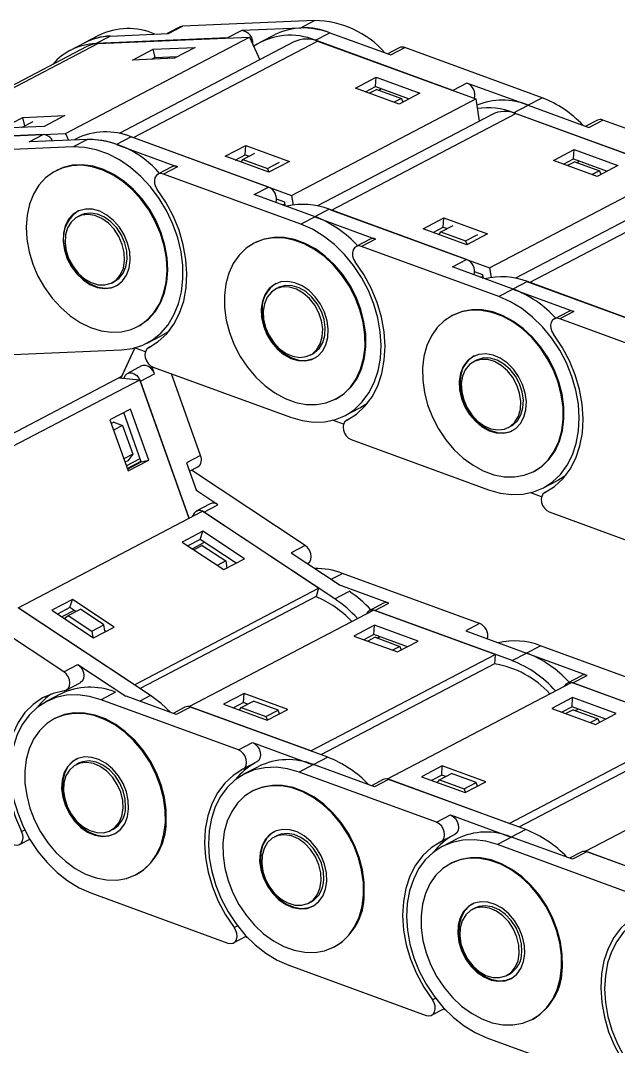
# Model space of a CAD drawing. Header units: millimetres. Extents: x 0 to 279, y 0 to 216.
# Drawn here: x 23.02 to 45.09, y 155.13 to 193.03 of the extents above; entities that cross this region are included whole.
import ezdxf

# ---------------------------------------------------------------- set-up
doc = ezdxf.new("R2010")
doc.units = ezdxf.units.MM

msp = doc.modelspace()

# ---------------------------------------------------------------- linework, layer by layer
at = {"color": 7, "linetype": 'Continuous', "lineweight": 25}
for p, q in [((33.872, 193.027), (29.004, 192.816)), ((33.344, 192.75), (33.872, 193.027)), ((26.33, 192.452), (28.488, 192.545)), ((28.909, 192.791), (28.436, 192.543)), ((28.488, 192.545), (29.004, 192.816)), ((31.185, 192.656), (30.663, 192.382)), ((33.344, 192.75), (31.185, 192.656)), ((33.907, 192.296), (34.441, 192.576)), ((34.441, 192.576), (36.687, 191.755)), ((19.074, 188.61), (25.871, 192.173)), ((24.68, 188.853), (31.477, 192.416)), ((25.389, 192.203), (24.854, 191.923)), ((25.905, 192.474), (25.377, 192.197)), ((25.795, 192.172), (26.33, 192.452)), ((30.663, 192.382), (25.795, 192.172)), ((25.871, 192.173), (31.477, 192.416)), ((33.114, 192.235), (26.666, 188.855)), ((27.189, 188.701), (33.986, 192.265)), ((30.663, 192.382), (30.69, 192.382)), ((31.477, 192.416), (31.856, 191.576)), ((32.403, 192.501), (31.88, 192.227)), ((38.972, 190.443), (33.907, 192.296)), ((33.986, 192.265), (39.82, 190.13)), ((25.466, 192.066), (18.842, 188.594)), ((27.155, 191.568), (27.918, 191.967)), ((27.918, 191.967), (29.467, 192.034)), ((27.992, 191.656), (27.918, 191.967)), ((29.467, 192.034), (28.705, 191.635)), ((36.999, 192.018), (36.574, 191.796)), ((36.687, 191.755), (37.204, 192.025)), ((42.269, 190.173), (37.204, 192.025)), ((28.705, 191.635), (27.155, 191.568)), ((27.979, 191.656), (27.87, 191.599)), ((27.979, 191.656), (28.813, 191.692)), ((35.378, 190.531), (36.141, 190.931)), ((36.123, 190.592), (36.141, 190.931)), ((36.141, 190.931), (37.753, 190.341)), ((39.495, 190.717), (38.972, 190.443)), ((41.741, 189.896), (39.495, 190.717)), ((36.991, 189.942), (35.378, 190.531)), ((35.749, 190.396), (36.123, 190.592)), ((36.169, 190.484), (35.897, 190.342)), ((36.123, 190.592), (37.364, 190.137)), ((36.169, 190.484), (37.079, 190.151)), ((36.242, 190.457), (36.344, 190.51)), ((37.753, 190.341), (36.991, 189.942)), ((38.972, 190.443), (39.01, 190.427)), ((33.023, 186.567), (39.82, 190.13)), ((37.079, 190.151), (36.807, 190.009)), ((37.079, 190.151), (37.129, 190.014)), ((39.82, 190.13), (39.951, 189.312)), ((41.218, 189.622), (41.753, 189.902)), ((41.741, 189.896), (42.269, 190.173)), ((41.753, 189.902), (43.999, 189.08)), ((23.108, 189.446), (24.658, 189.513)), ((24.658, 189.513), (23.895, 189.113)), ((40.425, 189.56), (33.977, 186.18)), ((34.5, 186.027), (41.297, 189.59)), ((46.283, 187.769), (41.218, 189.622)), ((41.297, 189.59), (47.131, 187.456)), ((22.346, 189.046), (23.108, 189.446)), ((23.895, 189.113), (22.346, 189.046)), ((23.061, 189.077), (23.484, 189.299)), ((23.181, 189.14), (23.108, 189.446)), ((44.31, 189.344), (43.886, 189.122)), ((43.999, 189.08), (44.515, 189.351)), ((49.58, 187.498), (44.515, 189.351)), ((23.86, 188.816), (18.992, 188.605)), ((19.074, 188.61), (24.68, 188.853)), ((23.337, 188.542), (23.86, 188.816)), ((24.68, 188.853), (24.792, 188.605)), ((27.104, 188.73), (26.569, 188.449)), ((32.169, 186.877), (27.104, 188.73)), ((27.109, 188.728), (27.189, 188.701)), ((24.967, 188.358), (20.1, 188.148)), ((25.496, 188.635), (23.337, 188.542)), ((25.496, 188.635), (24.967, 188.358)), ((25.077, 188.661), (24.987, 188.613)), ((26.569, 188.449), (28.815, 187.628)), ((27.189, 188.701), (33.023, 186.567)), ((30.569, 188.01), (31.331, 188.41)), ((31.313, 188.07), (31.331, 188.41)), ((31.331, 188.41), (32.944, 187.82)), ((32.181, 187.42), (30.569, 188.01)), ((30.939, 187.874), (31.313, 188.07)), ((31.227, 187.893), (31.674, 188.128)), ((31.313, 188.07), (31.461, 188.016)), ((42.69, 187.857), (43.452, 188.257)), ((43.434, 187.917), (43.452, 188.257)), ((43.452, 188.257), (45.065, 187.667)), ((28.61, 187.621), (28.094, 187.35)), ((28.815, 187.628), (28.299, 187.357)), ((31.16, 187.793), (31.227, 187.893)), ((31.227, 187.893), (32.137, 187.56)), ((32.137, 187.56), (32.584, 187.795)), ((32.944, 187.82), (32.181, 187.42)), ((44.302, 187.267), (42.69, 187.857)), ((43.06, 187.721), (43.434, 187.917)), ((43.48, 187.809), (43.208, 187.667)), ((43.434, 187.917), (44.675, 187.463)), ((43.48, 187.809), (44.39, 187.477)), ((43.554, 187.782), (43.656, 187.836)), ((45.065, 187.667), (44.302, 187.267)), ((24.351, 187.49), (24.321, 187.474)), ((33.364, 185.504), (28.299, 187.357)), ((32.137, 187.56), (32.188, 187.424)), ((40.334, 183.893), (47.131, 187.456)), ((44.39, 187.477), (44.118, 187.334)), ((44.39, 187.477), (44.441, 187.34)), ((31.647, 186.603), (32.169, 186.877)), ((47.736, 186.886), (41.289, 183.506)), ((41.811, 183.352), (48.608, 186.916)), ((33.893, 185.781), (31.647, 186.603)), ((33.023, 186.567), (33.08, 186.211)), ((32.772, 186.313), (32.469, 186.423)), ((32.704, 186.216), (32.781, 186.257)), ((32.728, 186.229), (32.793, 186.18)), ((32.793, 186.184), (32.772, 186.313)), ((25.222, 185.829), (25.126, 185.779)), ((33.893, 185.781), (33.364, 185.504)), ((34.415, 186.055), (33.881, 185.775)), ((33.881, 185.775), (36.127, 184.953)), ((39.48, 184.202), (34.415, 186.055)), ((34.421, 186.053), (34.5, 186.027)), ((34.5, 186.027), (40.334, 183.893)), ((37.88, 185.335), (38.643, 185.735)), ((38.624, 185.396), (38.643, 185.735)), ((38.643, 185.735), (40.255, 185.145)), ((39.492, 184.746), (37.88, 185.335)), ((38.251, 185.2), (38.624, 185.396)), ((38.538, 185.219), (38.985, 185.453)), ((38.624, 185.396), (38.772, 185.341)), ((35.921, 184.946), (35.405, 184.676)), ((36.127, 184.953), (35.61, 184.683)), ((38.472, 185.119), (38.538, 185.219)), ((38.538, 185.219), (39.448, 184.886)), ((39.448, 184.886), (39.895, 185.12)), ((40.255, 185.145), (39.492, 184.746)), ((31.663, 184.815), (31.633, 184.8)), ((40.676, 182.83), (35.61, 184.683)), ((39.448, 184.886), (39.499, 184.749)), ((38.958, 183.928), (39.48, 184.202)), ((41.204, 183.107), (38.958, 183.928)), ((40.334, 183.893), (40.391, 183.536)), ((40.083, 183.638), (39.781, 183.749)), ((40.015, 183.542), (40.092, 183.582)), ((40.039, 183.554), (40.095, 183.512)), ((40.104, 183.509), (40.083, 183.638)), ((26.403, 183.343), (26.499, 183.394)), ((32.533, 183.155), (32.437, 183.104)), ((41.204, 183.107), (40.676, 182.83)), ((41.726, 183.381), (41.192, 183.1)), ((41.192, 183.1), (43.438, 182.279)), ((46.792, 181.528), (41.726, 183.381)), ((41.732, 183.379), (41.811, 183.352)), ((41.811, 183.352), (47.645, 181.218)), ((38.974, 182.141), (38.944, 182.125)), ((43.233, 182.272), (42.716, 182.001)), ((43.438, 182.279), (42.922, 182.008)), ((47.987, 180.155), (42.922, 182.008)), ((27.339, 181.717), (27.369, 181.733)), ((27.694, 181.113), (28.211, 181.384)), ((21.886, 180.654), (26.754, 180.864)), ((26.737, 179.822), (27.238, 180.929)), ((26.763, 179.884), (27.236, 180.93)), ((27.629, 180.786), (27.226, 180.934)), ((27.806, 180.968), (27.75, 180.939)), ((33.714, 180.669), (33.81, 180.719)), ((39.845, 180.48), (39.748, 180.43)), ((27.489, 180.266), (26.966, 179.993)), ((27.965, 179.979), (27.872, 180.241)), ((27.914, 180.222), (32.979, 178.369)), ((20.185, 176.436), (26.763, 179.884)), ((20.623, 176.196), (27.42, 179.76)), ((26.658, 179.829), (27.42, 179.76)), ((29.243, 174.638), (27.42, 179.76)), ((27.443, 179.705), (27.965, 179.979)), ((29.246, 174.639), (27.443, 179.705)), ((29.668, 176.956), (28.594, 179.973)), ((34.651, 179.043), (34.681, 179.058)), ((27.079, 178.676), (26.316, 178.276)), ((27.477, 176.726), (26.83, 178.545)), ((27.751, 176.789), (27.079, 178.676)), ((35.006, 178.438), (35.522, 178.709)), ((26.316, 178.276), (26.988, 176.389)), ((26.467, 178.195), (26.364, 178.141)), ((26.467, 178.195), (26.786, 178.071)), ((34.94, 178.112), (34.537, 178.259)), ((35.117, 178.294), (35.062, 178.265)), ((26.786, 178.071), (26.452, 177.896)), ((26.786, 178.071), (27.165, 177.006)), ((41.025, 177.994), (41.121, 178.045)), ((35.225, 177.548), (40.29, 175.695)), ((27.165, 177.006), (26.831, 176.831)), ((27.165, 177.006), (26.976, 176.766)), ((26.976, 176.766), (26.873, 176.712)), ((26.921, 176.576), (27.435, 176.845)), ((26.957, 176.476), (27.47, 176.745)), ((26.964, 176.457), (27.477, 176.726)), ((26.988, 176.389), (27.751, 176.789)), ((27.477, 176.726), (27.751, 176.789)), ((29.668, 176.956), (29.152, 176.685)), ((29.152, 176.685), (29.507, 175.688)), ((29.262, 176.377), (29.563, 176.535)), ((33.527, 173.635), (29.335, 176.415)), ((41.962, 176.368), (41.992, 176.384)), ((42.317, 175.764), (42.833, 176.035)), ((30.308, 175.142), (29.495, 175.681)), ((42.251, 175.437), (41.849, 175.585)), ((42.428, 175.619), (42.373, 175.59)), ((30.025, 175.175), (29.503, 174.901)), ((29.786, 174.868), (30.308, 175.142)), ((22.94, 171.333), (29.737, 174.897)), ((34.022, 172.055), (29.737, 174.897)), ((34.62, 171.662), (29.786, 174.868)), ((42.536, 174.873), (47.602, 173.02)), ((29.746, 174.163), (28.984, 173.764)), ((29.655, 173.861), (29.746, 174.163)), ((31.285, 173.143), (29.746, 174.163)), ((28.984, 173.764), (30.522, 172.743)), ((29.655, 173.861), (29.198, 173.622)), ((29.356, 173.517), (29.813, 173.756)), ((29.725, 173.639), (29.416, 173.477)), ((30.979, 172.983), (29.655, 173.861)), ((29.725, 173.639), (30.593, 173.063)), ((33.527, 173.635), (33.011, 173.364)), ((33.011, 173.364), (34.778, 172.192)), ((30.593, 173.063), (30.284, 172.901)), ((30.522, 172.743), (31.285, 173.143)), ((30.593, 173.063), (30.637, 172.803)), ((39.966, 170.754), (34.901, 172.606)), ((24.622, 168.966), (19.789, 172.172)), ((27.225, 168.491), (34.022, 172.055)), ((34.022, 172.055), (33.931, 171.753)), ((36.618, 171.508), (34.766, 172.185)), ((33.931, 171.753), (27.436, 168.348)), ((27.225, 168.491), (22.94, 171.333)), ((27.816, 168.096), (22.983, 171.301)), ((24.937, 171.642), (24.174, 171.242)), ((24.845, 171.34), (24.388, 171.1)), ((24.845, 171.34), (24.937, 171.642)), ((25.063, 171.195), (24.845, 171.34)), ((26.475, 170.622), (24.937, 171.642)), ((36.413, 171.501), (35.891, 171.227)), ((36.096, 171.234), (36.618, 171.508)), ((24.174, 171.242), (25.713, 170.222)), ((25.003, 171.235), (24.546, 170.995)), ((24.638, 170.935), (24.783, 171.049)), ((24.783, 171.049), (25.231, 171.283)), ((24.783, 171.049), (25.652, 170.473)), ((26.099, 170.707), (25.231, 171.283)), ((29.248, 167.687), (36.045, 171.25)), ((40.536, 169.607), (36.045, 171.25)), ((41.161, 169.381), (36.096, 171.234)), ((25.652, 170.473), (26.099, 170.707)), ((25.713, 170.222), (26.475, 170.622)), ((26.136, 170.484), (26.099, 170.707)), ((36.084, 170.691), (35.322, 170.291)), ((36.066, 170.351), (36.084, 170.691)), ((37.696, 170.101), (36.084, 170.691)), ((39.966, 170.754), (39.45, 170.483)), ((25.652, 170.473), (25.691, 170.236)), ((26.17, 170.461), (26.136, 170.484)), ((35.322, 170.291), (36.934, 169.701)), ((36.066, 170.351), (35.692, 170.155)), ((36.112, 170.243), (35.84, 170.101)), ((37.307, 169.897), (36.066, 170.351)), ((36.112, 170.243), (37.022, 169.91)), ((36.185, 170.216), (36.288, 170.27)), ((39.45, 170.483), (41.696, 169.661)), ((37.022, 169.91), (36.75, 169.768)), ((36.934, 169.701), (37.696, 170.101)), ((37.022, 169.91), (37.072, 169.774)), ((41.684, 169.655), (42.212, 169.932)), ((47.277, 168.079), (42.212, 169.932)), ((33.739, 166.044), (40.536, 169.607)), ((40.536, 169.607), (40.517, 169.268)), ((41.161, 169.381), (41.696, 169.661)), ((43.93, 168.833), (41.684, 169.655)), ((24.622, 168.966), (25.139, 169.237)), ((25.139, 169.237), (26.906, 168.065)), ((40.517, 169.268), (34.106, 165.907)), ((43.725, 168.826), (43.202, 168.552)), ((43.407, 168.559), (43.93, 168.833)), ((24.711, 168.291), (25.227, 168.561)), ((27.225, 168.491), (27.224, 168.488)), ((36.559, 165.012), (43.356, 168.575)), ((47.847, 166.933), (43.356, 168.575)), ((48.473, 166.707), (43.407, 168.559)), ((24.486, 168.14), (23.97, 167.869)), ((26.525, 168.215), (25.996, 167.938)), ((31.061, 166.085), (25.996, 167.938)), ((28.771, 167.394), (26.918, 168.071)), ((31.274, 168.169), (30.512, 167.769)), ((31.17, 167.653), (31.617, 167.887)), ((31.256, 167.83), (31.274, 168.169)), ((32.887, 167.579), (31.274, 168.169)), ((32.527, 167.554), (31.617, 167.887)), ((43.395, 168.016), (42.633, 167.616)), ((43.377, 167.677), (43.395, 168.016)), ((45.008, 167.426), (43.395, 168.016)), ((29.088, 167.66), (28.658, 167.435)), ((29.293, 167.667), (28.771, 167.394)), ((29.248, 167.687), (29.246, 167.681)), ((33.739, 166.044), (29.248, 167.687)), ((34.358, 165.815), (29.293, 167.667)), ((30.512, 167.769), (32.124, 167.18)), ((31.256, 167.83), (30.883, 167.634)), ((31.104, 167.553), (31.17, 167.653)), ((31.17, 167.653), (32.08, 167.32)), ((31.404, 167.775), (31.256, 167.83)), ((32.08, 167.32), (32.527, 167.554)), ((32.124, 167.18), (32.887, 167.579)), ((32.578, 167.418), (32.527, 167.554)), ((42.633, 167.616), (44.245, 167.027)), ((43.377, 167.677), (43.004, 167.481)), ((43.423, 167.569), (43.152, 167.427)), ((44.619, 167.222), (43.377, 167.677)), ((43.423, 167.569), (44.333, 167.236)), ((43.497, 167.542), (43.599, 167.595)), ((24.295, 167.249), (24.265, 167.233)), ((32.08, 167.32), (32.131, 167.183)), ((44.333, 167.236), (44.062, 167.094)), ((44.245, 167.027), (45.008, 167.426)), ((44.333, 167.236), (44.384, 167.099)), ((41.05, 163.369), (47.847, 166.933)), ((47.829, 166.593), (41.418, 163.232)), ((31.061, 166.085), (31.578, 166.356)), ((31.578, 166.356), (33.824, 165.534)), ((33.739, 166.044), (33.739, 166.041)), ((31.741, 165.639), (31.225, 165.368)), ((34.358, 165.815), (33.824, 165.534)), ((43.87, 162.338), (50.668, 165.901)), ((25.165, 165.589), (25.069, 165.538)), ((31.797, 165.465), (31.281, 165.195)), ((33.836, 165.541), (33.307, 165.264)), ((38.373, 163.411), (33.307, 165.264)), ((36.082, 164.719), (33.836, 165.541)), ((38.586, 165.495), (37.823, 165.095)), ((38.567, 165.155), (38.586, 165.495)), ((40.198, 164.905), (38.586, 165.495)), ((36.399, 164.986), (35.969, 164.76)), ((36.604, 164.993), (36.082, 164.719)), ((36.559, 165.012), (36.557, 165.006)), ((41.05, 163.369), (36.559, 165.012)), ((41.669, 163.14), (36.604, 164.993)), ((37.823, 165.095), (39.435, 164.505)), ((38.567, 165.155), (38.194, 164.959)), ((38.415, 164.878), (38.481, 164.978)), ((38.481, 164.978), (38.929, 165.213)), ((38.481, 164.978), (39.391, 164.645)), ((38.715, 165.101), (38.567, 165.155)), ((39.839, 164.88), (38.929, 165.213)), ((39.391, 164.645), (39.839, 164.88)), ((39.435, 164.505), (40.198, 164.905)), ((39.889, 164.743), (39.839, 164.88)), ((31.606, 164.575), (31.576, 164.559)), ((39.391, 164.645), (39.442, 164.508)), ((38.373, 163.411), (38.889, 163.681)), ((38.889, 163.681), (41.135, 162.86)), ((41.05, 163.369), (41.05, 163.367)), ((26.346, 163.103), (26.442, 163.153)), ((39.053, 162.965), (38.536, 162.694)), ((41.669, 163.14), (41.135, 162.86)), ((22.981, 162.585), (23.364, 162.786)), ((32.476, 162.914), (32.38, 162.864)), ((39.108, 162.791), (38.592, 162.52)), ((41.147, 162.866), (40.619, 162.589)), ((45.684, 160.736), (40.619, 162.589)), ((43.393, 162.045), (41.147, 162.866)), ((43.71, 162.311), (43.28, 162.086)), ((43.916, 162.318), (43.393, 162.045)), ((43.87, 162.338), (43.869, 162.332)), ((48.361, 160.695), (43.87, 162.338)), ((48.981, 160.466), (43.916, 162.318)), ((38.917, 161.9), (38.887, 161.884)), ((27.283, 161.477), (27.313, 161.492)), ((25.611, 160.803), (30.676, 158.95)), ((33.657, 160.428), (33.753, 160.478)), ((39.788, 160.24), (39.692, 160.189)), ((30.881, 158.957), (31.352, 159.204)), ((31.413, 159.141), (31.306, 159.18)), ((34.594, 158.802), (34.624, 158.818)), ((32.922, 158.129), (37.988, 156.276)), ((40.968, 157.754), (41.065, 157.804)), ((38.193, 156.283), (38.663, 156.53)), ((38.724, 156.466), (38.617, 156.505)), ((41.905, 156.128), (41.935, 156.143)), ((40.234, 155.454), (45.299, 153.601))]:
    msp.add_line(p, q, dxfattribs=at)
at = {"color": 8, "linetype": 'Continuous', "lineweight": 25}
for p, q in [((34.483, 172.387), (34.901, 172.606)), ((34.62, 171.662), (35.142, 171.936)), ((27.816, 168.096), (27.42, 167.888)), ((23.061, 163.066), (23.178, 163.127)), ((30.909, 159.522), (31.03, 159.585)), ((38.221, 156.848), (38.341, 156.911))]:
    msp.add_line(p, q, dxfattribs=at)
at = {"color": 7, "linetype": 'Continuous', "lineweight": 25, "flags": 128}
for points in [[(29.004, 192.816), (28.915, 192.794), (28.909, 192.791)], [(26.754, 180.864), (27.158, 180.917), (27.538, 181.039), (27.887, 181.227), (28.198, 181.478), (28.465, 181.788), (28.684, 182.15), (28.851, 182.558), (28.961, 183.004), (29.014, 183.48), (29.009, 183.977), (28.944, 184.487), (28.822, 184.998), (28.645, 185.502), (28.416, 185.99), (28.14, 186.452), (27.821, 186.879), (27.465, 187.265), (27.08, 187.601), (26.672, 187.881), (26.248, 188.1), (25.818, 188.255), (25.388, 188.341), (24.967, 188.358)], [(23.338, 184.488), (23.475, 184.029), (23.665, 183.584), (23.903, 183.161), (24.185, 182.77), (24.503, 182.42), (24.851, 182.118), (25.22, 181.872), (25.604, 181.686), (25.992, 181.566), (26.377, 181.513), (26.749, 181.529), (27.102, 181.614), (27.425, 181.765), (27.713, 181.98), (27.959, 182.253), (28.158, 182.578), (28.304, 182.948), (28.395, 183.355), (28.429, 183.79), (28.405, 184.243), (28.323, 184.704), (28.186, 185.162), (27.996, 185.607), (27.758, 186.03), (27.476, 186.421), (27.158, 186.772), (26.81, 187.073), (26.44, 187.319), (26.057, 187.505), (25.669, 187.625), (25.284, 187.678), (24.911, 187.662), (24.559, 187.577), (24.236, 187.426), (23.948, 187.212), (23.702, 186.939), (23.503, 186.613), (23.357, 186.243), (23.266, 185.836), (23.232, 185.401), (23.256, 184.948), (23.338, 184.488)], [(27.369, 181.733), (27.455, 181.781), (27.743, 181.995), (27.989, 182.268), (28.188, 182.594), (28.334, 182.964), (28.425, 183.371), (28.459, 183.806), (28.435, 184.259), (28.353, 184.719), (28.216, 185.178), (28.026, 185.623), (27.788, 186.046), (27.506, 186.437), (27.188, 186.787), (26.84, 187.089), (26.47, 187.335), (26.087, 187.521), (25.699, 187.641), (25.314, 187.694), (24.941, 187.678), (24.589, 187.593), (24.351, 187.49)], [(28.299, 187.357), (28.201, 187.376), (28.11, 187.358), (28.036, 187.306), (27.984, 187.225), (27.961, 187.122), (27.968, 187.007), (28.004, 186.891), (28.066, 186.785)], [(27.75, 180.939), (28.106, 181.164), (28.419, 181.455), (28.683, 181.806), (28.893, 182.211), (29.044, 182.662), (29.135, 183.15), (29.163, 183.667), (29.128, 184.201), (29.029, 184.743), (28.871, 185.283), (28.654, 185.81), (28.384, 186.314), (28.066, 186.785)], [(24.642, 184.544), (24.745, 184.229), (24.899, 183.932), (25.096, 183.665), (25.328, 183.442), (25.583, 183.272), (25.85, 183.165), (26.116, 183.125), (26.369, 183.153), (26.596, 183.249), (26.788, 183.408), (26.935, 183.622), (27.03, 183.882), (27.069, 184.175), (27.05, 184.488), (26.974, 184.806), (26.845, 185.114), (26.668, 185.398), (26.453, 185.644), (26.208, 185.841), (25.945, 185.981), (25.677, 186.055), (25.416, 186.061), (25.175, 185.999), (24.964, 185.871), (24.794, 185.683), (24.672, 185.444), (24.604, 185.166), (24.594, 184.861), (24.642, 184.544)], [(24.71, 184.515), (24.81, 184.216), (24.961, 183.935), (25.156, 183.688), (25.384, 183.488), (25.632, 183.345), (25.887, 183.269), (26.136, 183.262), (26.365, 183.325), (26.561, 183.454), (26.714, 183.644), (26.816, 183.882), (26.862, 184.158), (26.848, 184.455), (26.776, 184.758), (26.649, 185.05), (26.475, 185.316), (26.262, 185.541), (26.022, 185.713), (25.769, 185.824), (25.515, 185.866), (25.275, 185.838), (25.061, 185.741), (24.885, 185.58), (24.757, 185.364), (24.682, 185.106), (24.666, 184.817), (24.71, 184.515)], [(26.499, 183.394), (26.657, 183.505), (26.81, 183.694), (26.912, 183.933), (26.958, 184.208), (26.944, 184.505), (26.872, 184.808), (26.745, 185.1), (26.571, 185.366), (26.358, 185.591), (26.119, 185.764), (25.865, 185.874), (25.611, 185.916), (25.371, 185.888), (25.222, 185.829)], [(32.979, 178.369), (33.41, 178.246), (33.837, 178.191), (34.251, 178.205), (34.645, 178.29), (35.012, 178.442), (35.344, 178.659), (35.636, 178.937), (35.882, 179.272), (36.078, 179.656), (36.219, 180.082), (36.304, 180.543), (36.33, 181.03), (36.298, 181.533), (36.207, 182.045), (36.06, 182.554), (35.858, 183.052), (35.607, 183.529), (35.311, 183.976), (34.974, 184.386), (34.604, 184.749), (34.208, 185.061), (33.792, 185.314), (33.364, 185.504)], [(30.548, 182.87), (30.553, 182.422), (30.616, 181.963), (30.736, 181.503), (30.909, 181.052), (31.132, 180.62), (31.4, 180.218), (31.707, 179.854), (32.046, 179.536), (32.41, 179.271), (32.79, 179.065), (33.178, 178.923), (33.564, 178.848), (33.942, 178.842), (34.301, 178.905), (34.635, 179.035), (34.935, 179.229), (35.196, 179.484), (35.41, 179.793), (35.574, 180.149), (35.683, 180.545), (35.736, 180.972), (35.73, 181.42), (35.667, 181.88), (35.548, 182.34), (35.374, 182.791), (35.151, 183.222), (34.883, 183.624), (34.576, 183.989), (34.237, 184.307), (33.873, 184.572), (33.494, 184.777), (33.106, 184.919), (32.719, 184.994), (32.341, 185), (31.982, 184.938), (31.648, 184.808), (31.348, 184.613), (31.088, 184.359), (30.873, 184.05), (30.71, 183.693), (30.6, 183.297), (30.548, 182.87)], [(34.681, 179.058), (34.966, 179.245), (35.226, 179.499), (35.44, 179.808), (35.604, 180.165), (35.713, 180.561), (35.766, 180.988), (35.76, 181.436), (35.697, 181.895), (35.578, 182.355), (35.404, 182.806), (35.181, 183.238), (34.913, 183.64), (34.606, 184.004), (34.267, 184.322), (33.903, 184.587), (33.524, 184.793), (33.136, 184.935), (32.749, 185.01), (32.371, 185.016), (32.012, 184.953), (31.678, 184.823), (31.663, 184.815)], [(24.672, 184.56), (24.775, 184.245), (24.929, 183.947), (25.126, 183.681), (25.358, 183.457), (25.613, 183.288), (25.88, 183.181), (26.146, 183.14), (26.399, 183.169), (26.58, 183.239)], [(35.61, 184.683), (35.512, 184.701), (35.422, 184.684), (35.347, 184.632), (35.296, 184.55), (35.272, 184.448), (35.279, 184.333), (35.315, 184.217), (35.377, 184.111)], [(35.062, 178.265), (35.418, 178.489), (35.73, 178.78), (35.994, 179.131), (36.204, 179.536), (36.356, 179.987), (36.446, 180.476), (36.474, 180.992), (36.439, 181.527), (36.341, 182.069), (36.182, 182.609), (35.966, 183.136), (35.696, 183.64), (35.377, 184.111)], [(31.905, 182.374), (31.917, 182.062), (31.987, 181.744), (32.111, 181.434), (32.283, 181.147), (32.495, 180.896), (32.738, 180.693), (32.999, 180.548), (33.267, 180.466), (33.529, 180.453), (33.773, 180.508), (33.988, 180.63), (34.163, 180.812), (34.29, 181.045), (34.363, 181.32), (34.38, 181.623), (34.338, 181.939), (34.241, 182.255), (34.092, 182.555), (33.899, 182.826), (33.67, 183.054), (33.416, 183.229), (33.15, 183.343), (32.884, 183.391), (32.629, 183.37), (32.398, 183.281), (32.203, 183.129), (32.051, 182.92), (31.95, 182.664), (31.905, 182.374)], [(31.978, 182.288), (31.992, 181.991), (32.065, 181.688), (32.192, 181.396), (32.366, 181.13), (32.579, 180.905), (32.819, 180.733), (33.073, 180.623), (33.326, 180.582), (33.566, 180.61), (33.78, 180.708), (33.956, 180.869), (34.084, 181.085), (34.158, 181.344), (34.173, 181.632), (34.13, 181.934), (34.029, 182.233), (33.878, 182.514), (33.682, 182.761), (33.455, 182.961), (33.206, 183.103), (32.951, 183.179), (32.702, 183.186), (32.474, 183.122), (32.278, 182.992), (32.125, 182.803), (32.023, 182.564), (31.978, 182.288)], [(33.81, 180.719), (33.876, 180.758), (34.052, 180.919), (34.18, 181.135), (34.254, 181.394), (34.27, 181.682), (34.226, 181.984), (34.125, 182.284), (33.974, 182.565), (33.778, 182.812), (33.551, 183.011), (33.302, 183.153), (33.047, 183.23), (32.799, 183.236), (32.57, 183.173), (32.533, 183.155)], [(40.29, 175.695), (40.721, 175.571), (41.148, 175.516), (41.562, 175.531), (41.957, 175.615), (42.323, 175.767), (42.656, 175.985), (42.948, 176.263), (43.194, 176.597), (43.389, 176.981), (43.531, 177.407), (43.615, 177.868), (43.642, 178.355), (43.609, 178.859), (43.518, 179.37), (43.371, 179.88), (43.17, 180.377), (42.919, 180.854), (42.622, 181.302), (42.286, 181.711), (41.916, 182.075), (41.519, 182.386), (41.103, 182.639), (40.676, 182.83)], [(31.935, 182.389), (31.947, 182.078), (32.017, 181.76), (32.141, 181.45), (32.313, 181.163), (32.525, 180.912), (32.768, 180.709), (33.029, 180.564), (33.297, 180.482), (33.559, 180.469), (33.803, 180.524), (33.891, 180.564)], [(37.859, 180.196), (37.864, 179.747), (37.927, 179.288), (38.047, 178.828), (38.22, 178.377), (38.444, 177.946), (38.712, 177.543), (39.019, 177.179), (39.358, 176.861), (39.721, 176.596), (40.101, 176.391), (40.489, 176.249), (40.876, 176.174), (41.253, 176.168), (41.613, 176.23), (41.946, 176.36), (42.247, 176.555), (42.507, 176.809), (42.721, 177.118), (42.885, 177.475), (42.994, 177.871), (43.047, 178.298), (43.042, 178.746), (42.978, 179.205), (42.859, 179.665), (42.686, 180.116), (42.462, 180.547), (42.194, 180.95), (41.887, 181.314), (41.548, 181.632), (41.185, 181.897), (40.805, 182.103), (40.417, 182.245), (40.03, 182.319), (39.653, 182.326), (39.293, 182.263), (38.959, 182.133), (38.659, 181.939), (38.399, 181.684), (38.185, 181.375), (38.021, 181.019), (37.911, 180.622), (37.859, 180.196)], [(41.992, 176.384), (42.277, 176.57), (42.537, 176.825), (42.751, 177.134), (42.915, 177.49), (43.024, 177.887), (43.077, 178.313), (43.072, 178.762), (43.008, 179.221), (42.889, 179.681), (42.716, 180.132), (42.492, 180.563), (42.224, 180.966), (41.917, 181.33), (41.578, 181.648), (41.215, 181.913), (40.835, 182.118), (40.447, 182.26), (40.06, 182.335), (39.683, 182.341), (39.323, 182.279), (38.989, 182.149), (38.974, 182.141)], [(42.922, 182.008), (42.824, 182.027), (42.733, 182.009), (42.658, 181.957), (42.607, 181.876), (42.583, 181.773), (42.59, 181.658), (42.626, 181.542), (42.688, 181.436)], [(28.223, 181.39), (28.415, 181.504), (28.528, 181.584)], [(42.373, 175.59), (42.729, 175.815), (43.042, 176.106), (43.306, 176.457), (43.515, 176.862), (43.667, 177.313), (43.758, 177.801), (43.785, 178.318), (43.75, 178.852), (43.652, 179.394), (43.493, 179.934), (43.277, 180.461), (43.007, 180.965), (42.688, 181.436)], [(27.75, 180.939), (27.679, 180.882), (27.632, 180.797), (27.614, 180.691), (27.625, 180.575), (27.666, 180.46), (27.733, 180.357), (27.818, 180.275), (27.914, 180.222)], [(39.216, 179.699), (39.228, 179.388), (39.298, 179.07), (39.422, 178.76), (39.594, 178.473), (39.807, 178.222), (40.049, 178.019), (40.311, 177.873), (40.579, 177.792), (40.841, 177.779), (41.085, 177.834), (41.299, 177.955), (41.474, 178.137), (41.601, 178.371), (41.675, 178.645), (41.691, 178.948), (41.649, 179.265), (41.552, 179.581), (41.403, 179.881), (41.21, 180.151), (40.981, 180.38), (40.728, 180.555), (40.461, 180.669), (40.195, 180.717), (39.94, 180.695), (39.71, 180.607), (39.514, 180.454), (39.362, 180.245), (39.261, 179.99), (39.216, 179.699)], [(39.289, 179.613), (39.304, 179.316), (39.376, 179.013), (39.503, 178.721), (39.678, 178.456), (39.891, 178.231), (40.13, 178.059), (40.384, 177.949), (40.637, 177.907), (40.878, 177.936), (41.091, 178.033), (41.267, 178.194), (41.395, 178.41), (41.469, 178.669), (41.485, 178.957), (41.441, 179.259), (41.341, 179.559), (41.189, 179.84), (40.994, 180.087), (40.766, 180.287), (40.518, 180.428), (40.262, 180.505), (40.014, 180.511), (39.785, 180.448), (39.589, 180.318), (39.436, 180.128), (39.334, 179.889), (39.289, 179.613)], [(41.121, 178.045), (41.187, 178.084), (41.363, 178.245), (41.491, 178.46), (41.565, 178.719), (41.581, 179.008), (41.537, 179.31), (41.437, 179.609), (41.285, 179.89), (41.09, 180.137), (40.862, 180.337), (40.614, 180.479), (40.358, 180.555), (40.11, 180.562), (39.881, 180.498), (39.845, 180.48)], [(26.842, 179.818), (26.879, 179.911), (26.943, 179.979), (27.027, 180.014), (27.122, 180.013), (27.22, 179.977), (27.312, 179.909), (27.389, 179.816), (27.443, 179.705)], [(27.965, 179.979), (27.911, 180.09), (27.835, 180.183), (27.743, 180.251), (27.645, 180.287), (27.549, 180.287), (27.489, 180.266)], [(39.246, 179.715), (39.258, 179.403), (39.328, 179.085), (39.452, 178.775), (39.624, 178.488), (39.837, 178.238), (40.079, 178.035), (40.341, 177.889), (40.609, 177.808), (40.871, 177.794), (41.115, 177.85), (41.203, 177.89)], [(35.534, 178.715), (35.54, 178.719), (35.839, 178.91)], [(35.062, 178.265), (34.991, 178.208), (34.943, 178.122), (34.925, 178.016), (34.937, 177.901), (34.978, 177.786), (35.044, 177.682), (35.129, 177.6), (35.225, 177.548)], [(42.845, 176.041), (42.852, 176.044), (43.15, 176.235)], [(42.373, 175.59), (42.302, 175.533), (42.255, 175.448), (42.236, 175.342), (42.248, 175.226), (42.289, 175.111), (42.355, 175.008), (42.44, 174.926), (42.536, 174.873)], [(33.615, 172.959), (33.628, 172.966), (33.695, 173.03), (33.737, 173.12), (33.749, 173.228), (33.732, 173.345), (33.686, 173.458), (33.615, 173.558), (33.527, 173.635)], [(25.139, 169.237), (25.227, 169.16), (25.297, 169.061), (25.343, 168.947), (25.361, 168.831), (25.348, 168.722), (25.307, 168.632), (25.24, 168.569), (25.227, 168.561)], [(24.638, 168.267), (24.724, 168.298), (24.79, 168.361), (24.832, 168.451), (24.845, 168.56), (24.827, 168.676), (24.781, 168.79), (24.71, 168.89), (24.622, 168.966)], [(24.638, 168.267), (24.222, 168.171), (23.837, 168.002), (23.489, 167.763), (23.186, 167.46), (22.933, 167.097), (22.735, 166.682), (22.596, 166.222), (22.518, 165.727), (22.503, 165.206), (22.552, 164.669), (22.662, 164.127), (22.833, 163.589), (23.061, 163.066)], [(25.996, 167.938), (25.565, 168.062), (25.138, 168.117), (24.724, 168.102), (24.33, 168.018), (23.963, 167.866), (23.631, 167.649), (23.339, 167.37), (23.093, 167.036), (22.897, 166.652), (22.756, 166.226), (22.671, 165.765), (22.645, 165.278), (22.678, 164.774), (22.768, 164.263), (22.916, 163.754), (23.117, 163.256), (23.368, 162.779), (23.665, 162.331), (24.001, 161.922), (24.371, 161.558), (24.768, 161.247), (25.183, 160.994), (25.611, 160.803)], [(28.565, 167.469), (28.217, 167.795), (27.816, 168.096)], [(28.368, 163.406), (28.362, 163.854), (28.299, 164.313), (28.179, 164.774), (28.006, 165.224), (27.783, 165.656), (27.515, 166.058), (27.208, 166.423), (26.869, 166.741), (26.505, 167.005), (26.125, 167.211), (25.738, 167.353), (25.351, 167.428), (24.973, 167.434), (24.614, 167.371), (24.28, 167.241), (23.98, 167.047), (23.719, 166.793), (23.505, 166.483), (23.341, 166.127), (23.232, 165.731), (23.179, 165.304), (23.185, 164.856), (23.248, 164.397), (23.368, 163.936), (23.541, 163.486), (23.764, 163.054), (24.032, 162.652), (24.339, 162.288), (24.678, 161.969), (25.042, 161.705), (25.422, 161.499), (25.809, 161.357), (26.196, 161.282), (26.574, 161.276), (26.933, 161.339), (27.267, 161.469), (27.567, 161.663), (27.828, 161.918), (28.042, 162.227), (28.206, 162.583), (28.315, 162.979), (28.368, 163.406)], [(28.398, 163.422), (28.392, 163.87), (28.329, 164.329), (28.21, 164.789), (28.036, 165.24), (27.813, 165.672), (27.545, 166.074), (27.238, 166.438), (26.899, 166.756), (26.535, 167.021), (26.155, 167.227), (25.768, 167.369), (25.381, 167.444), (25.003, 167.45), (24.644, 167.387), (24.31, 167.257), (24.295, 167.249)], [(31.225, 165.368), (31.296, 165.426), (31.343, 165.511), (31.362, 165.617), (31.35, 165.733), (31.309, 165.848), (31.243, 165.951), (31.158, 166.033), (31.061, 166.085)], [(31.578, 166.356), (31.674, 166.303), (31.759, 166.222), (31.825, 166.118), (31.866, 166.003), (31.878, 165.887), (31.859, 165.782), (31.812, 165.696), (31.741, 165.639)], [(27.011, 163.902), (26.998, 164.214), (26.928, 164.532), (26.804, 164.842), (26.632, 165.129), (26.42, 165.38), (26.177, 165.583), (25.916, 165.728), (25.648, 165.81), (25.386, 165.823), (25.142, 165.768), (24.927, 165.646), (24.752, 165.464), (24.625, 165.231), (24.552, 164.956), (24.535, 164.654), (24.577, 164.337), (24.675, 164.021), (24.823, 163.721), (25.017, 163.45), (25.245, 163.222), (25.499, 163.047), (25.765, 162.933), (26.032, 162.885), (26.286, 162.906), (26.517, 162.995), (26.713, 163.148), (26.865, 163.356), (26.966, 163.612), (27.011, 163.902)], [(25.084, 165.744), (24.957, 165.662), (24.782, 165.48), (24.655, 165.247), (24.582, 164.972), (24.565, 164.669), (24.607, 164.353), (24.705, 164.037), (24.853, 163.737), (25.047, 163.466), (25.275, 163.238), (25.529, 163.063), (25.795, 162.948), (26.062, 162.901), (26.316, 162.922), (26.523, 162.998)], [(26.805, 163.919), (26.791, 164.216), (26.718, 164.519), (26.591, 164.811), (26.417, 165.077), (26.204, 165.302), (25.964, 165.474), (25.711, 165.583), (25.457, 165.625), (25.217, 165.597), (25.003, 165.499), (24.827, 165.338), (24.699, 165.122), (24.625, 164.863), (24.61, 164.575), (24.653, 164.273), (24.754, 163.973), (24.906, 163.693), (25.101, 163.446), (25.329, 163.246), (25.577, 163.104), (25.832, 163.028), (26.081, 163.021), (26.309, 163.085), (26.505, 163.215), (26.658, 163.404), (26.76, 163.643), (26.805, 163.919)], [(26.901, 163.969), (26.887, 164.266), (26.814, 164.569), (26.687, 164.861), (26.513, 165.127), (26.3, 165.352), (26.06, 165.524), (25.807, 165.634), (25.553, 165.676), (25.313, 165.647), (25.165, 165.589)], [(31.225, 165.368), (30.869, 165.144), (30.556, 164.853), (30.292, 164.502), (30.083, 164.097), (29.931, 163.646), (29.84, 163.157), (29.812, 162.641), (29.848, 162.107), (29.946, 161.564), (30.105, 161.024), (30.321, 160.498), (30.591, 159.994), (30.909, 159.522)], [(33.307, 165.264), (32.876, 165.387), (32.45, 165.443), (32.035, 165.428), (31.641, 165.344), (31.275, 165.191), (30.942, 164.974), (30.65, 164.696), (30.404, 164.361), (30.209, 163.978), (30.067, 163.551), (29.983, 163.09), (29.956, 162.603), (29.989, 162.1), (30.08, 161.588), (30.227, 161.079), (30.428, 160.581), (30.679, 160.104), (30.976, 159.657), (31.312, 159.247), (31.682, 158.884), (32.079, 158.572), (32.495, 158.319), (32.922, 158.129)], [(35.679, 160.732), (35.674, 161.18), (35.61, 161.639), (35.491, 162.099), (35.317, 162.55), (35.094, 162.981), (34.826, 163.384), (34.519, 163.748), (34.18, 164.066), (33.817, 164.331), (33.437, 164.537), (33.049, 164.678), (32.662, 164.753), (32.285, 164.759), (31.925, 164.697), (31.591, 164.567), (31.291, 164.373), (31.031, 164.118), (30.816, 163.809), (30.653, 163.452), (30.543, 163.056), (30.491, 162.629), (30.496, 162.181), (30.559, 161.722), (30.679, 161.262), (30.852, 160.811), (31.075, 160.38), (31.344, 159.977), (31.651, 159.613), (31.99, 159.295), (32.353, 159.03), (32.733, 158.824), (33.121, 158.683), (33.508, 158.608), (33.885, 158.602), (34.245, 158.664), (34.578, 158.794), (34.879, 158.988), (35.139, 159.243), (35.353, 159.552), (35.517, 159.909), (35.626, 160.305), (35.679, 160.732)], [(35.709, 160.747), (35.704, 161.195), (35.64, 161.655), (35.521, 162.115), (35.347, 162.566), (35.124, 162.997), (34.856, 163.399), (34.549, 163.764), (34.21, 164.082), (33.847, 164.347), (33.467, 164.552), (33.079, 164.694), (32.692, 164.769), (32.315, 164.775), (31.955, 164.713), (31.621, 164.583), (31.606, 164.575)], [(38.536, 162.694), (38.607, 162.751), (38.654, 162.837), (38.673, 162.942), (38.661, 163.058), (38.62, 163.173), (38.554, 163.276), (38.469, 163.358), (38.373, 163.411)], [(38.889, 163.681), (38.985, 163.629), (39.07, 163.547), (39.137, 163.444), (39.177, 163.329), (39.189, 163.213), (39.171, 163.107), (39.124, 163.022), (39.053, 162.965)], [(22.698, 162.618), (22.795, 162.572), (22.893, 162.56), (22.981, 162.585), (23.051, 162.643), (23.098, 162.729), (23.115, 162.835), (23.103, 162.951), (23.061, 163.066)], [(34.322, 161.228), (34.309, 161.539), (34.239, 161.858), (34.115, 162.167), (33.943, 162.454), (33.731, 162.705), (33.489, 162.908), (33.227, 163.054), (32.959, 163.135), (32.697, 163.148), (32.453, 163.093), (32.239, 162.972), (32.064, 162.79), (31.937, 162.556), (31.863, 162.282), (31.847, 161.979), (31.888, 161.662), (31.986, 161.347), (32.135, 161.046), (32.328, 160.776), (32.557, 160.548), (32.81, 160.372), (33.076, 160.258), (33.343, 160.211), (33.598, 160.232), (33.828, 160.321), (34.024, 160.473), (34.176, 160.682), (34.277, 160.938), (34.322, 161.228)], [(32.395, 163.069), (32.269, 162.988), (32.094, 162.806), (31.967, 162.572), (31.893, 162.298), (31.877, 161.995), (31.918, 161.678), (32.016, 161.362), (32.165, 161.062), (32.358, 160.792), (32.587, 160.563), (32.84, 160.388), (33.106, 160.274), (33.373, 160.226), (33.628, 160.247), (33.835, 160.323)], [(34.212, 161.295), (34.198, 161.592), (34.126, 161.895), (33.999, 162.187), (33.824, 162.453), (33.611, 162.678), (33.371, 162.849), (33.118, 162.959), (32.864, 163.001), (32.624, 162.972), (32.476, 162.914)], [(34.116, 161.244), (34.102, 161.542), (34.03, 161.844), (33.903, 162.137), (33.728, 162.402), (33.515, 162.627), (33.275, 162.799), (33.022, 162.909), (32.768, 162.951), (32.528, 162.922), (32.314, 162.825), (32.139, 162.664), (32.01, 162.448), (31.936, 162.189), (31.921, 161.9), (31.965, 161.598), (32.065, 161.299), (32.217, 161.018), (32.412, 160.771), (32.64, 160.571), (32.888, 160.43), (33.143, 160.353), (33.392, 160.347), (33.62, 160.41), (33.816, 160.54), (33.969, 160.73), (34.071, 160.969), (34.116, 161.244)], [(38.536, 162.694), (38.18, 162.469), (37.867, 162.178), (37.604, 161.827), (37.394, 161.422), (37.242, 160.971), (37.152, 160.483), (37.124, 159.967), (37.159, 159.432), (37.257, 158.89), (37.416, 158.35), (37.632, 157.823), (37.902, 157.319), (38.221, 156.848)], [(40.619, 162.589), (40.188, 162.713), (39.761, 162.768), (39.347, 162.753), (38.953, 162.669), (38.586, 162.517), (38.253, 162.3), (37.961, 162.021), (37.715, 161.687), (37.52, 161.303), (37.378, 160.877), (37.294, 160.416), (37.268, 159.929), (37.3, 159.425), (37.391, 158.914), (37.538, 158.405), (37.739, 157.907), (37.991, 157.43), (38.287, 156.982), (38.623, 156.573), (38.993, 156.209), (39.39, 155.898), (39.806, 155.645), (40.234, 155.454)], [(42.99, 158.057), (42.985, 158.505), (42.922, 158.964), (42.802, 159.425), (42.629, 159.875), (42.405, 160.307), (42.137, 160.709), (41.83, 161.074), (41.491, 161.392), (41.128, 161.656), (40.748, 161.862), (40.36, 162.004), (39.973, 162.079), (39.596, 162.085), (39.236, 162.022), (38.903, 161.893), (38.602, 161.698), (38.342, 161.444), (38.128, 161.135), (37.964, 160.778), (37.855, 160.382), (37.802, 159.955), (37.807, 159.507), (37.871, 159.048), (37.99, 158.587), (38.164, 158.137), (38.387, 157.705), (38.655, 157.303), (38.962, 156.939), (39.301, 156.62), (39.664, 156.356), (40.044, 156.15), (40.432, 156.008), (40.819, 155.933), (41.196, 155.927), (41.556, 155.99), (41.89, 156.12), (42.19, 156.314), (42.45, 156.569), (42.665, 156.878), (42.828, 157.234), (42.938, 157.63), (42.99, 158.057)], [(43.02, 158.073), (43.015, 158.521), (42.952, 158.98), (42.832, 159.44), (42.659, 159.891), (42.435, 160.323), (42.167, 160.725), (41.86, 161.089), (41.521, 161.407), (41.158, 161.672), (40.778, 161.878), (40.39, 162.02), (40.003, 162.095), (39.626, 162.101), (39.266, 162.038), (38.933, 161.908), (38.917, 161.9)], [(41.633, 158.553), (41.621, 158.865), (41.551, 159.183), (41.427, 159.493), (41.255, 159.78), (41.042, 160.031), (40.8, 160.234), (40.539, 160.379), (40.271, 160.461), (40.008, 160.474), (39.764, 160.419), (39.55, 160.297), (39.375, 160.116), (39.248, 159.882), (39.174, 159.607), (39.158, 159.305), (39.2, 158.988), (39.297, 158.672), (39.446, 158.372), (39.639, 158.101), (39.868, 157.873), (40.121, 157.698), (40.388, 157.584), (40.654, 157.536), (40.909, 157.557), (41.139, 157.646), (41.335, 157.799), (41.487, 158.008), (41.588, 158.263), (41.633, 158.553)], [(39.706, 160.395), (39.58, 160.313), (39.405, 160.131), (39.278, 159.898), (39.204, 159.623), (39.188, 159.32), (39.23, 159.004), (39.327, 158.688), (39.476, 158.388), (39.669, 158.117), (39.898, 157.889), (40.151, 157.714), (40.418, 157.599), (40.684, 157.552), (40.939, 157.573), (41.146, 157.649)], [(41.524, 158.62), (41.509, 158.918), (41.437, 159.22), (41.31, 159.512), (41.135, 159.778), (40.922, 160.003), (40.683, 160.175), (40.429, 160.285), (40.176, 160.327), (39.935, 160.298), (39.788, 160.24)], [(41.428, 158.57), (41.413, 158.867), (41.341, 159.17), (41.214, 159.462), (41.039, 159.728), (40.826, 159.953), (40.587, 160.125), (40.333, 160.234), (40.08, 160.276), (39.839, 160.248), (39.626, 160.15), (39.45, 159.989), (39.322, 159.773), (39.248, 159.514), (39.232, 159.226), (39.276, 158.924), (39.376, 158.624), (39.528, 158.344), (39.723, 158.097), (39.951, 157.897), (40.199, 157.755), (40.455, 157.679), (40.703, 157.672), (40.932, 157.736), (41.128, 157.866), (41.281, 158.055), (41.382, 158.294), (41.428, 158.57)], [(45.847, 160.019), (45.492, 159.795), (45.179, 159.504), (44.915, 159.153), (44.705, 158.748), (44.553, 158.297), (44.463, 157.808), (44.435, 157.292), (44.47, 156.758), (44.568, 156.215), (44.727, 155.675), (44.944, 155.149), (45.214, 154.645), (45.532, 154.173)], [(47.93, 159.915), (47.499, 160.038), (47.072, 160.094), (46.658, 160.079), (46.264, 159.995), (45.897, 159.842), (45.565, 159.625), (45.273, 159.347), (45.027, 159.013), (44.831, 158.629), (44.69, 158.202), (44.605, 157.741), (44.579, 157.254), (44.611, 156.751), (44.702, 156.239), (44.849, 155.73), (45.051, 155.232), (45.302, 154.755), (45.598, 154.308), (45.935, 153.898), (46.305, 153.535), (46.701, 153.223), (47.117, 152.97), (47.545, 152.78)], [(30.676, 158.95), (30.774, 158.932), (30.865, 158.95), (30.939, 159.001), (30.991, 159.083), (31.014, 159.186), (31.008, 159.3), (30.972, 159.416), (30.909, 159.522)], [(37.988, 156.276), (38.086, 156.258), (38.176, 156.275), (38.251, 156.327), (38.302, 156.408), (38.326, 156.511), (38.319, 156.626), (38.283, 156.742), (38.221, 156.848)]]:
    msp.add_lwpolyline(points, dxfattribs=at)
at = {"color": 7, "linetype": 'Continuous', "lineweight": 25}
for centre, radius, start, end in [((33.831, 189.514), 3.513, 41.3595, 89.3274), ((26.998, 190.242), 2.485, 66.628, 116.0943), ((31.139, 192.2), 0.458, 354.4572, 84.1821), ((33.506, 190.257), 2.501, 68.0321, 115.8678), ((33.432, 189.913), 2.838, 69.4337, 91.791), ((25.872, 189.983), 2.19, 92.0207, 139.4173), ((26.402, 190.222), 2.225, 92.1618, 117.4267), ((26.41, 190.241), 2.212, 92.0891, 117.4994), ((25.907, 191.218), 0.956, 92.1372, 117.4513), ((32.976, 190.061), 2.421, 67.3945, 123.7437), ((33.583, 191.272), 1.071, 67.9057, 115.9942), ((37.109, 191.799), 0.246, 67.2477, 116.6523), ((39.311, 190.271), 0.483, 345.035, 67.6425), ((40.812, 187.557), 2.526, 68.1434, 112.1963), ((40.787, 186.33), 4.118, 43.4214, 68.914), ((40.251, 187.13), 2.672, 68.7935, 98.0567), ((40.894, 188.598), 1.071, 67.9057, 115.9942), ((44.42, 189.124), 0.246, 67.2477, 116.6523), ((23.836, 188.408), 0.408, 24.8371, 86.7193), ((26.167, 186.438), 2.476, 67.7774, 116.1225), ((25.581, 185.844), 2.787, 69.2253, 91.9994), ((25.45, 185.101), 3.535, 40.1591, 89.2608), ((28.72, 187.401), 0.246, 67.2477, 116.6523), ((31.985, 186.43), 0.483, 345.3751, 67.6195), ((33.459, 183.616), 2.62, 68.6063, 103.4927), ((25.825, 184.969), 1.224, 124.0015, 199.5308), ((32.398, 181.914), 4.146, 42.0571, 68.8704), ((36.032, 184.727), 0.246, 67.2477, 116.6523), ((39.296, 183.756), 0.483, 345.3751, 67.6195), ((40.771, 180.941), 2.62, 68.6063, 103.4927), ((32.987, 182.403), 1.052, 120.5405, 180.7579), ((39.709, 179.24), 4.146, 42.0571, 68.8704), ((43.343, 182.052), 0.246, 67.2477, 116.6523), ((40.298, 179.729), 1.052, 120.5405, 180.7579), ((29.369, 176.807), 0.334, 305.4836, 26.4762), ((30.14, 174.931), 0.27, 51.5151, 115.2556), ((29.625, 174.672), 0.253, 50.6116, 172.1999), ((33.908, 169.984), 2.804, 69.2666, 90.5919), ((32.432, 168.192), 3.856, 43.1729, 67.2594), ((32.594, 168.127), 4.594, 42.9965, 56.1422), ((32.052, 167.838), 4.607, 42.3595, 56.1296), ((36.523, 171.281), 0.246, 67.2477, 116.6523), ((36.002, 171.018), 0.235, 66.4091, 155.7789), ((39.782, 170.306), 0.484, 346.0523, 67.5743), ((41.256, 167.491), 2.622, 68.6133, 103.2807), ((40.204, 165.799), 4.141, 42.3088, 68.8783), ((39.957, 165.79), 3.515, 42.3111, 81.0145), ((39.663, 165.506), 4.154, 41.6409, 68.8572), ((43.835, 168.607), 0.246, 67.2477, 116.6523), ((25.588, 165.923), 2.476, 67.7774, 116.1225), ((43.313, 168.344), 0.235, 66.4091, 155.7789), ((25.523, 166.213), 2.37, 125.3162, 142.3407), ((29.198, 167.441), 0.246, 67.2477, 116.6523), ((32.899, 163.249), 2.476, 67.7774, 116.1225), ((32.875, 161.969), 4.121, 43.2747, 68.9092), ((32.808, 163.564), 2.333, 118.7249, 142.4312), ((36.509, 164.766), 0.246, 67.2477, 116.6523), ((25.963, 163.96), 0.938, 300.7112, 0.5873), ((26.166, 163.407), 2.232, 300.9164, 0.3821), ((40.211, 160.574), 2.476, 67.7774, 116.1225), ((40.186, 159.295), 4.121, 43.2747, 68.9092), ((40.119, 160.889), 2.333, 118.7249, 142.4312), ((43.821, 162.092), 0.246, 67.2477, 116.6523), ((33.274, 161.285), 0.938, 300.7112, 0.5873), ((33.477, 160.732), 2.232, 300.9164, 0.3821), ((40.585, 158.611), 0.938, 300.7112, 0.5873), ((40.789, 158.058), 2.232, 300.9164, 0.3821)]:
    msp.add_arc(centre, radius, start, end, dxfattribs=at)

doc.saveas('drawing.dxf')
